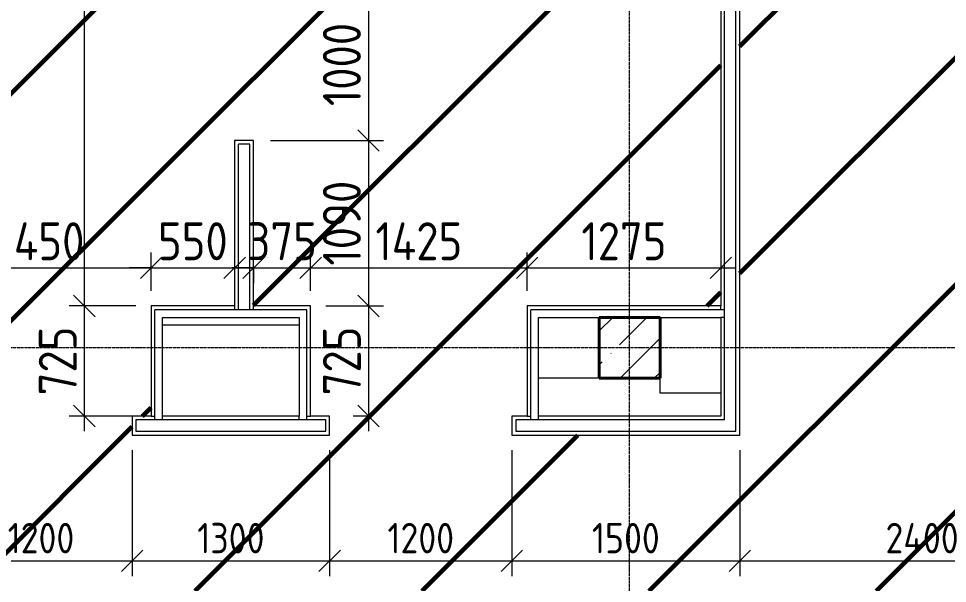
# Model space of a CAD drawing. Header units: millimetres. Extents: x -56773 to 323062, y -262288 to 76460.
# Drawn here: x 29787 to 35901, y -96096 to -92377 of the extents above; entities that cross this region are included whole.
import ezdxf

# ---------------------------------------------------------------- set-up
doc = ezdxf.new("R2010")
doc.units = ezdxf.units.MM
doc.linetypes.add('ADSK_Линия сетки', pattern=[25, 20, -2.5, 0, -2.5])
for name, color, linetype, lineweight in [('1.1)Стяжка керамзит  2 этаж', 5, 'Continuous', 60), ('Несущие колонны', 7, 'Continuous', 18), ('Оси', 7, 'Continuous', 9), ('Перекрытие', 7, 'Continuous', 18), ('Размеры', 7, 'Continuous', 9), ('Стены внутренние', 7, 'Continuous', 18), ('Стены штриховка', 7, 'Continuous', 9)]:
    doc.layers.add(name, color=color, linetype=linetype, lineweight=lineweight)
doc.styles.add('GOST Common_2', font='', dxfattribs={"width": 0.9, "height": 250})
doc.styles.add('GOST Common_3', font='', dxfattribs={"width": 0.9, "height": 200})
doc.styles.get('GOST Common_2').set_extended_font_data('GOST Common')
doc.styles.get('GOST Common_3').set_extended_font_data('GOST Common')
doc.dimstyles.new('ADSK_Основной_2_0_2', dxfattribs={"dimscale": 304.8, "dimtxt": 201.142999, "dimasz": 0.463911, "dimexe": 0.328084, "dimexo": 0.328084, "dimgap": 0.164042, "dimtad": 1, "dimdec": 3, "dimrnd": 0.001, "dimdsep": 46, "dimtxsty": 'GOST Common_3', "dimblk1": 'OBLIQUE', "dimblk2": 'OBLIQUE', "dimsah": 1, "dimcen": 0.09, "dimdle": 0.328084, "dimazin": 2, "dimtfac": 1, "dimtdec": 4, "dimtix": 1, "dimtmove": 0, "dimatfit": 3, "dimfxl": 1, "dimtvp": 1, "dimtolj": 1, "dimtzin": 0, "dimlwd": 20, "dimlwe": 20, "dimarcsym": 2})
doc.dimstyles.new('ADSK_Основной_2_0_3', dxfattribs={"dimscale": 304.8, "dimtxt": 201.142999, "dimasz": 0.463911, "dimexe": 0.328084, "dimexo": 0.328084, "dimgap": 0.164042, "dimtad": 1, "dimdec": 3, "dimrnd": 0.001, "dimdsep": 46, "dimtxsty": 'GOST Common_2', "dimblk1": 'OBLIQUE', "dimblk2": 'OBLIQUE', "dimsah": 1, "dimcen": 0.09, "dimdle": 0.328084, "dimazin": 2, "dimtfac": 1, "dimtdec": 4, "dimtix": 1, "dimtmove": 0, "dimatfit": 3, "dimfxl": 1, "dimtvp": 1, "dimtolj": 1, "dimtzin": 0, "dimlwd": 20, "dimlwe": 20, "dimarcsym": 2})

# ---------------------------------------------------------------- blocks, each defined once
blk = doc.blocks.new('ADSK_КолоннаЖБ_Прямоугольная - 400x400 мм-1807143-Кладочный план 2-го этаж')
at = {"layer": 'Несущие колонны', "lineweight": 40}
for p, q in [((-200, 200), (200, 200)), ((-200, -200), (-200, 200)), ((200, 200), (200, -200)), ((200, -200), (-200, -200))]:
    blk.add_line(p, q, dxfattribs=at)
blk = doc.blocks.new('_Oblique')
at = {"color": 0, "linetype": 'ByBlock', "lineweight": -2}
blk.add_line((-0.5, -0.5), (0.5, 0.5), dxfattribs=at)
blk = doc.blocks.new('*D4799')
at = {"layer": 'Defpoints', "color": 0, "transparency": 16777216}
for p in [(29334.4, -95119.1), (30534.4, -95119.1), (30534.4, -95947.8)]:
    blk.add_point(p, dxfattribs=at)
at = {"layer": 'Размеры', "color": 0, "lineweight": 20, "transparency": 16777216}
for p, q in [((29334.4, -95219.1), (29334.4, -96047.8)), ((30534.4, -95219.1), (30534.4, -96047.8)), ((29234.4, -95947.8), (30634.4, -95947.8))]:
    blk.add_line(p, q, dxfattribs=at)
at = {"layer": 'Размеры', "color": 0, "lineweight": 20, "transparency": 16777216, "xscale": 141.4, "yscale": 141.4, "zscale": 141.4, "rotation": 180}
blk.add_blockref('_Oblique', (29334.4, -95947.8), dxfattribs=at)
at = {"layer": 'Размеры', "color": 0, "lineweight": 20, "transparency": 16777216, "xscale": 141.4, "yscale": 141.4, "zscale": 141.4}
blk.add_blockref('_Oblique', (30534.4, -95947.8), dxfattribs=at)
at = {"layer": 'Размеры', "color": 0, "lineweight": 9, "transparency": 16777216, "insert": (29934.4, -95797.8), "char_height": 200, "width": 560.473, "attachment_point": 5, "style": 'GOST Common_3'}
blk.add_mtext('\\A1;1200', dxfattribs=at)
blk = doc.blocks.new('*D4800')
at = {"layer": 'Defpoints', "color": 0, "transparency": 16777216}
for p in [(30534.4, -95119.1), (31834.4, -95119.1), (31834.4, -95947.8)]:
    blk.add_point(p, dxfattribs=at)
at = {"layer": 'Размеры', "color": 0, "lineweight": 20, "transparency": 16777216}
for p, q in [((30534.4, -95219.1), (30534.4, -96047.8)), ((31834.4, -95219.1), (31834.4, -96047.8)), ((30434.4, -95947.8), (31934.4, -95947.8))]:
    blk.add_line(p, q, dxfattribs=at)
at = {"layer": 'Размеры', "color": 0, "lineweight": 20, "transparency": 16777216, "xscale": 141.4, "yscale": 141.4, "zscale": 141.4, "rotation": 180}
blk.add_blockref('_Oblique', (30534.4, -95947.8), dxfattribs=at)
at = {"layer": 'Размеры', "color": 0, "lineweight": 20, "transparency": 16777216, "xscale": 141.4, "yscale": 141.4, "zscale": 141.4}
blk.add_blockref('_Oblique', (31834.4, -95947.8), dxfattribs=at)
at = {"layer": 'Размеры', "color": 0, "lineweight": 9, "transparency": 16777216, "insert": (31184.4, -95797.8), "char_height": 200, "width": 560.473, "attachment_point": 5, "style": 'GOST Common_3'}
blk.add_mtext('\\A1;1300', dxfattribs=at)
blk = doc.blocks.new('*D4801')
at = {"layer": 'Defpoints', "color": 0, "transparency": 16777216}
for p in [(31834.4, -95119.1), (33034.4, -95119.1), (33034.4, -95947.8)]:
    blk.add_point(p, dxfattribs=at)
at = {"layer": 'Размеры', "color": 0, "lineweight": 20, "transparency": 16777216}
for p, q in [((31834.4, -95219.1), (31834.4, -96047.8)), ((33034.4, -95219.1), (33034.4, -96047.8)), ((31734.4, -95947.8), (33134.4, -95947.8))]:
    blk.add_line(p, q, dxfattribs=at)
at = {"layer": 'Размеры', "color": 0, "lineweight": 20, "transparency": 16777216, "xscale": 141.4, "yscale": 141.4, "zscale": 141.4, "rotation": 180}
blk.add_blockref('_Oblique', (31834.4, -95947.8), dxfattribs=at)
at = {"layer": 'Размеры', "color": 0, "lineweight": 20, "transparency": 16777216, "xscale": 141.4, "yscale": 141.4, "zscale": 141.4}
blk.add_blockref('_Oblique', (33034.4, -95947.8), dxfattribs=at)
at = {"layer": 'Размеры', "color": 0, "lineweight": 9, "transparency": 16777216, "insert": (32434.4, -95797.8), "char_height": 200, "width": 560.473, "attachment_point": 5, "style": 'GOST Common_3'}
blk.add_mtext('\\A1;1200', dxfattribs=at)
blk = doc.blocks.new('*D4802')
at = {"layer": 'Defpoints', "color": 0, "transparency": 16777216}
for p in [(33034.4, -95119.1), (34534.4, -95119.1), (34534.4, -95947.8)]:
    blk.add_point(p, dxfattribs=at)
at = {"layer": 'Размеры', "color": 0, "lineweight": 20, "transparency": 16777216}
for p, q in [((33034.4, -95219.1), (33034.4, -96047.8)), ((34534.4, -95219.1), (34534.4, -96047.8)), ((32934.4, -95947.8), (34634.4, -95947.8))]:
    blk.add_line(p, q, dxfattribs=at)
at = {"layer": 'Размеры', "color": 0, "lineweight": 20, "transparency": 16777216, "xscale": 141.4, "yscale": 141.4, "zscale": 141.4, "rotation": 180}
blk.add_blockref('_Oblique', (33034.4, -95947.8), dxfattribs=at)
at = {"layer": 'Размеры', "color": 0, "lineweight": 20, "transparency": 16777216, "xscale": 141.4, "yscale": 141.4, "zscale": 141.4}
blk.add_blockref('_Oblique', (34534.4, -95947.8), dxfattribs=at)
at = {"layer": 'Размеры', "color": 0, "lineweight": 9, "transparency": 16777216, "insert": (33784.4, -95797.8), "char_height": 200, "width": 560.473, "attachment_point": 5, "style": 'GOST Common_3'}
blk.add_mtext('\\A1;1500', dxfattribs=at)
blk = doc.blocks.new('*D4803')
at = {"layer": 'Defpoints', "color": 0, "transparency": 16777216}
for p in [(34534.4, -95119.1), (36934.4, -95344.1), (36934.4, -95947.8)]:
    blk.add_point(p, dxfattribs=at)
at = {"layer": 'Размеры', "color": 0, "lineweight": 20, "transparency": 16777216}
for p, q in [((34534.4, -95219.1), (34534.4, -96047.8)), ((36934.4, -95444.1), (36934.4, -96047.8)), ((34434.4, -95947.8), (37034.4, -95947.8))]:
    blk.add_line(p, q, dxfattribs=at)
at = {"layer": 'Размеры', "color": 0, "lineweight": 20, "transparency": 16777216, "xscale": 141.4, "yscale": 141.4, "zscale": 141.4, "rotation": 180}
blk.add_blockref('_Oblique', (34534.4, -95947.8), dxfattribs=at)
at = {"layer": 'Размеры', "color": 0, "lineweight": 20, "transparency": 16777216, "xscale": 141.4, "yscale": 141.4, "zscale": 141.4}
blk.add_blockref('_Oblique', (36934.4, -95947.8), dxfattribs=at)
at = {"layer": 'Размеры', "color": 0, "lineweight": 9, "transparency": 16777216, "insert": (35734.4, -95797.8), "char_height": 200, "width": 625.93, "attachment_point": 5, "style": 'GOST Common_3'}
blk.add_mtext('\\A1;2400', dxfattribs=at)
blk = doc.blocks.new('*D4959')
at = {"layer": 'Defpoints', "color": 0, "transparency": 16777216}
for p in [(30659.4, -94018.1), (29209.4, -94269.1), (30659.4, -94269.1)]:
    blk.add_point(p, dxfattribs=at)
at = {"layer": 'Размеры', "color": 0, "lineweight": 20, "transparency": 16777216}
for p, q in [((29209.4, -94169.1), (29209.4, -93918.1)), ((30659.4, -94169.1), (30659.4, -93918.1)), ((29109.4, -94018.1), (30759.4, -94018.1))]:
    blk.add_line(p, q, dxfattribs=at)
at = {"layer": 'Размеры', "color": 0, "lineweight": 20, "transparency": 16777216, "xscale": 141.4, "yscale": 141.4, "zscale": 141.4, "rotation": 180}
blk.add_blockref('_Oblique', (29209.4, -94018.1), dxfattribs=at)
at = {"layer": 'Размеры', "color": 0, "lineweight": 20, "transparency": 16777216, "xscale": 141.4, "yscale": 141.4, "zscale": 141.4}
blk.add_blockref('_Oblique', (30659.4, -94018.1), dxfattribs=at)
at = {"layer": 'Размеры', "color": 0, "lineweight": 9, "transparency": 16777216, "insert": (29934.4, -93843.1), "char_height": 250, "width": 580.928, "attachment_point": 5, "style": 'GOST Common_2'}
blk.add_mtext('\\A1;1450', dxfattribs=at)
blk = doc.blocks.new('*D4960')
at = {"layer": 'Defpoints', "color": 0, "transparency": 16777216}
for p in [(31209.4, -93918.1), (31209.4, -94018.1), (30659.4, -94269.1)]:
    blk.add_point(p, dxfattribs=at)
at = {"layer": 'Размеры', "color": 0, "lineweight": 20, "transparency": 16777216}
for p, q in [((30659.4, -94169.1), (30659.4, -93918.1)), ((30659.4, -94018.1), (30518, -94018.1)), ((30659.4, -94018.1), (31209.4, -94018.1)), ((31209.4, -94018.1), (31209.4, -94118.1)), ((31209.4, -94018.1), (31350.8, -94018.1))]:
    blk.add_line(p, q, dxfattribs=at)
at = {"layer": 'Размеры', "color": 0, "lineweight": 20, "transparency": 16777216, "xscale": 141.4, "yscale": 141.4, "zscale": 141.4}
blk.add_blockref('_Oblique', (30659.4, -94018.1), dxfattribs=at)
at = {"layer": 'Размеры', "color": 0, "lineweight": 20, "transparency": 16777216, "xscale": 141.4, "yscale": 141.4, "zscale": 141.4, "rotation": 180}
blk.add_blockref('_Oblique', (31209.4, -94018.1), dxfattribs=at)
at = {"layer": 'Размеры', "color": 0, "lineweight": 9, "transparency": 16777216, "insert": (30934.4, -93843.1), "char_height": 250, "width": 454.106, "attachment_point": 5, "style": 'GOST Common_2'}
blk.add_mtext('\\A1;550', dxfattribs=at)
blk = doc.blocks.new('*D4961')
at = {"layer": 'Defpoints', "color": 0, "transparency": 16777216}
for p in [(31334.4, -93918.1), (31709.4, -94018.1), (31709.4, -94269.1)]:
    blk.add_point(p, dxfattribs=at)
at = {"layer": 'Размеры', "color": 0, "lineweight": 20, "transparency": 16777216}
for p, q in [((31709.4, -94169.1), (31709.4, -93918.1)), ((31334.4, -94018.1), (31193, -94018.1)), ((31334.4, -94018.1), (31334.4, -94118.1)), ((31334.4, -94018.1), (31709.4, -94018.1)), ((31709.4, -94018.1), (31850.8, -94018.1))]:
    blk.add_line(p, q, dxfattribs=at)
at = {"layer": 'Размеры', "color": 0, "lineweight": 20, "transparency": 16777216, "xscale": 141.4, "yscale": 141.4, "zscale": 141.4}
blk.add_blockref('_Oblique', (31334.4, -94018.1), dxfattribs=at)
at = {"layer": 'Размеры', "color": 0, "lineweight": 20, "transparency": 16777216, "xscale": 141.4, "yscale": 141.4, "zscale": 141.4, "rotation": 180}
blk.add_blockref('_Oblique', (31709.4, -94018.1), dxfattribs=at)
at = {"layer": 'Размеры', "color": 0, "lineweight": 9, "transparency": 16777216, "insert": (31521.9, -93843.1), "char_height": 250, "width": 454.106, "attachment_point": 5, "style": 'GOST Common_2'}
blk.add_mtext('\\A1;375', dxfattribs=at)
blk = doc.blocks.new('*D4962')
at = {"layer": 'Defpoints', "color": 0, "transparency": 16777216}
for p in [(33134.4, -94018.1), (31709.4, -94269.1), (33134.4, -94269.1)]:
    blk.add_point(p, dxfattribs=at)
at = {"layer": 'Размеры', "color": 0, "lineweight": 20, "transparency": 16777216}
for p, q in [((31709.4, -94169.1), (31709.4, -93918.1)), ((33134.4, -94169.1), (33134.4, -93918.1)), ((31609.4, -94018.1), (33234.4, -94018.1))]:
    blk.add_line(p, q, dxfattribs=at)
at = {"layer": 'Размеры', "color": 0, "lineweight": 20, "transparency": 16777216, "xscale": 141.4, "yscale": 141.4, "zscale": 141.4, "rotation": 180}
blk.add_blockref('_Oblique', (31709.4, -94018.1), dxfattribs=at)
at = {"layer": 'Размеры', "color": 0, "lineweight": 20, "transparency": 16777216, "xscale": 141.4, "yscale": 141.4, "zscale": 141.4}
blk.add_blockref('_Oblique', (33134.4, -94018.1), dxfattribs=at)
at = {"layer": 'Размеры', "color": 0, "lineweight": 9, "transparency": 16777216, "insert": (32421.9, -93843.1), "char_height": 250, "width": 580.928, "attachment_point": 5, "style": 'GOST Common_2'}
blk.add_mtext('\\A1;1425', dxfattribs=at)
blk = doc.blocks.new('*D4963')
at = {"layer": 'Defpoints', "color": 0, "transparency": 16777216}
for p in [(34409.4, -93918.1), (34409.4, -94018.1), (33134.4, -94269.1)]:
    blk.add_point(p, dxfattribs=at)
at = {"layer": 'Размеры', "color": 0, "lineweight": 20, "transparency": 16777216}
for p, q in [((33134.4, -94169.1), (33134.4, -93918.1)), ((33034.4, -94018.1), (34509.4, -94018.1)), ((34409.4, -94018.1), (34409.4, -94118.1))]:
    blk.add_line(p, q, dxfattribs=at)
at = {"layer": 'Размеры', "color": 0, "lineweight": 20, "transparency": 16777216, "xscale": 141.4, "yscale": 141.4, "zscale": 141.4, "rotation": 180}
blk.add_blockref('_Oblique', (33134.4, -94018.1), dxfattribs=at)
at = {"layer": 'Размеры', "color": 0, "lineweight": 20, "transparency": 16777216, "xscale": 141.4, "yscale": 141.4, "zscale": 141.4}
blk.add_blockref('_Oblique', (34409.4, -94018.1), dxfattribs=at)
at = {"layer": 'Размеры', "color": 0, "lineweight": 9, "transparency": 16777216, "insert": (33771.9, -93843.1), "char_height": 250, "width": 560.473, "attachment_point": 5, "style": 'GOST Common_2'}
blk.add_mtext('\\A1;1275', dxfattribs=at)
blk = doc.blocks.new('*D4972')
at = {"layer": 'Defpoints', "color": 0, "transparency": 16777216}
for p in [(30220, -94269.1), (30659.4, -94269.1), (30734.4, -94994.1)]:
    blk.add_point(p, dxfattribs=at)
at = {"layer": 'Размеры', "color": 0, "lineweight": 20, "transparency": 16777216}
for p, q in [((30220, -95094.1), (30220, -94169.1)), ((30559.4, -94269.1), (30120, -94269.1)), ((30634.4, -94994.1), (30120, -94994.1))]:
    blk.add_line(p, q, dxfattribs=at)
at = {"layer": 'Размеры', "color": 0, "lineweight": 20, "transparency": 16777216, "xscale": 141.4, "yscale": 141.4, "zscale": 141.4}
for p, rotation in [((30220, -94269.1), 90), ((30220, -94994.1), 270)]:
    blk.add_blockref('_Oblique', p, dxfattribs=dict(at, rotation=rotation))
at = {"layer": 'Размеры', "color": 0, "lineweight": 9, "transparency": 16777216, "insert": (30045, -94631.6), "char_height": 250, "width": 454.106, "attachment_point": 5, "rotation": 90, "style": 'GOST Common_2'}
blk.add_mtext('\\A1;725', dxfattribs=at)
blk = doc.blocks.new('*D4973')
at = {"layer": 'Defpoints', "color": 0, "transparency": 16777216}
for p in [(30120, -88594.1), (30220, -88594.1), (30659.4, -94269.1)]:
    blk.add_point(p, dxfattribs=at)
at = {"layer": 'Размеры', "color": 0, "lineweight": 20, "transparency": 16777216}
for p, q in [((30220, -94369.1), (30220, -88494.1)), ((30220, -88594.1), (30320, -88594.1)), ((30559.4, -94269.1), (30120, -94269.1))]:
    blk.add_line(p, q, dxfattribs=at)
at = {"layer": 'Размеры', "color": 0, "lineweight": 20, "transparency": 16777216, "xscale": 141.4, "yscale": 141.4, "zscale": 141.4}
for p, rotation in [((30220, -88594.1), 90), ((30220, -94269.1), 270)]:
    blk.add_blockref('_Oblique', p, dxfattribs=dict(at, rotation=rotation))
at = {"layer": 'Размеры', "color": 0, "lineweight": 9, "transparency": 16777216, "insert": (30045, -91431.6), "char_height": 250, "width": 605.475, "attachment_point": 5, "rotation": 90, "style": 'GOST Common_2'}
blk.add_mtext('\\A1;5675', dxfattribs=at)
blk = doc.blocks.new('*D4978')
at = {"layer": 'Defpoints', "color": 0, "transparency": 16777216}
for p in [(31344.4, -92179.1), (31344.4, -93179.1), (32090.1, -93179.1)]:
    blk.add_point(p, dxfattribs=at)
at = {"layer": 'Размеры', "color": 0, "lineweight": 20, "transparency": 16777216}
for p, q in [((32090.1, -92079.1), (32090.1, -93279.1)), ((31444.4, -92179.1), (32190.1, -92179.1)), ((31444.4, -93179.1), (32190.1, -93179.1))]:
    blk.add_line(p, q, dxfattribs=at)
at = {"layer": 'Размеры', "color": 0, "lineweight": 20, "transparency": 16777216, "xscale": 141.4, "yscale": 141.4, "zscale": 141.4}
for p, rotation in [((32090.1, -92179.1), 90), ((32090.1, -93179.1), 270)]:
    blk.add_blockref('_Oblique', p, dxfattribs=dict(at, rotation=rotation))
at = {"layer": 'Размеры', "color": 0, "lineweight": 9, "transparency": 16777216, "insert": (31915.1, -92679.1), "char_height": 250, "width": 560.473, "attachment_point": 5, "rotation": 90, "style": 'GOST Common_2'}
blk.add_mtext('\\A1;1000', dxfattribs=at)
blk = doc.blocks.new('*D4979')
at = {"layer": 'Defpoints', "color": 0, "transparency": 16777216}
for p in [(31344.4, -93179.1), (31709.4, -94269.1), (32090.1, -94269.1)]:
    blk.add_point(p, dxfattribs=at)
at = {"layer": 'Размеры', "color": 0, "lineweight": 20, "transparency": 16777216}
for p, q in [((32090.1, -93079.1), (32090.1, -94369.1)), ((31444.4, -93179.1), (32190.1, -93179.1)), ((31809.4, -94269.1), (32190.1, -94269.1))]:
    blk.add_line(p, q, dxfattribs=at)
at = {"layer": 'Размеры', "color": 0, "lineweight": 20, "transparency": 16777216, "xscale": 141.4, "yscale": 141.4, "zscale": 141.4}
for p, rotation in [((32090.1, -93179.1), 90), ((32090.1, -94269.1), 270)]:
    blk.add_blockref('_Oblique', p, dxfattribs=dict(at, rotation=rotation))
at = {"layer": 'Размеры', "color": 0, "lineweight": 9, "transparency": 16777216, "insert": (31915.1, -93724.1), "char_height": 250, "width": 560.473, "attachment_point": 5, "rotation": 90, "style": 'GOST Common_2'}
blk.add_mtext('\\A1;1090', dxfattribs=at)
blk = doc.blocks.new('*D4980')
at = {"layer": 'Defpoints', "color": 0, "transparency": 16777216}
for p in [(31709.4, -94269.1), (32090.1, -94994.1), (32190.1, -94994.1)]:
    blk.add_point(p, dxfattribs=at)
at = {"layer": 'Размеры', "color": 0, "lineweight": 20, "transparency": 16777216}
for p, q in [((32090.1, -94169.1), (32090.1, -95094.1)), ((31809.4, -94269.1), (32190.1, -94269.1)), ((32090.1, -94994.1), (31990.1, -94994.1))]:
    blk.add_line(p, q, dxfattribs=at)
at = {"layer": 'Размеры', "color": 0, "lineweight": 20, "transparency": 16777216, "xscale": 141.4, "yscale": 141.4, "zscale": 141.4}
for p, rotation in [((32090.1, -94269.1), 90), ((32090.1, -94994.1), 270)]:
    blk.add_blockref('_Oblique', p, dxfattribs=dict(at, rotation=rotation))
at = {"layer": 'Размеры', "color": 0, "lineweight": 9, "transparency": 16777216, "insert": (31915.1, -94631.6), "char_height": 250, "width": 454.106, "attachment_point": 5, "rotation": 90, "style": 'GOST Common_2'}
blk.add_mtext('\\A1;725', dxfattribs=at)

msp = doc.modelspace()

# ---------------------------------------------------------------- hatches: boundary and pattern name
at = {"layer": '1.1)Стяжка керамзит  2 этаж', "transparency": 33554687}
h = msp.add_hatch(dxfattribs=at)
h.set_pattern_fill('ANSI31', color=5, scale=333)
h.paths.add_polyline_path([(34409.3615, -88594.0666), (34009.3615, -88594.0666), (34009.3615, -88744.0666), (33609.3615, -88744.0666), (33609.3615, -88594.0666), (32903.5498, -88594.0666), (32903.5498, -96144.5668), (41383.1934, -96144.5668), (41383.1934, -95344.0666), (41109.3615, -95344.0666), (41109.3615, -95219.0666), (41383.1934, -95219.0666), (41383.1934, -92844.0666), (39734.3615, -92844.0666), (39734.3615, -94344.0666), (40009.3615, -94344.0666), (40034.3615, -94344.0666), (40034.3615, -95219.0666), (40209.3615, -95219.0666), (40209.3615, -95344.0666), (36934.3615, -95344.0666), (36934.3615, -95094.0666), (37059.3615, -95094.0666), (37059.3615, -95219.0666), (39334.3615, -95219.0666), (39334.3615, -93019.0666), (37059.3615, -93019.0666), (37059.3615, -93894.0666), (36934.3615, -93894.0666), (36934.3615, -92694.0666), (37059.3615, -92694.0666), (37059.3615, -92719.0666), (39259.3615, -92719.0666), (39259.3615, -92544.0666), (39384.3615, -92544.0666), (39384.3615, -92719.0666), (41383.1934, -92719.0666), (41383.1934, -91444.0666), (39384.3615, -91444.0666), (39384.3615, -91644.0666), (39259.3615, -91644.0666), (39259.3615, -91444.0666), (38284.3615, -91444.0666), (38284.3615, -91269.0666), (37059.3615, -91269.0666), (37059.3615, -91794.0666), (36934.3615, -91794.0666), (36934.3615, -89869.0666), (37059.3615, -89869.0666), (37059.3615, -91144.0666), (40009.3615, -91144.0666), (40009.3615, -90944.0666), (40059.3615, -90944.0666), (40059.3615, -91144.0666), (41383.1934, -91144.0666), (41383.1934, -89944.0666), (40059.3615, -89944.0666), (40059.3615, -90204.0666), (40009.3615, -90204.0666), (40009.3615, -89794.0666), (40059.3615, -89794.0666), (40059.3615, -89894.0666), (41383.1934, -89894.0666), (41383.1934, -88594.0666), (40059.3615, -88594.0666), (40059.3615, -89054.0666), (40009.3615, -89054.0666), (40009.3615, -88744.0666), (39609.3615, -88744.0666), (39609.3615, -88594.0666), (37059.3615, -88594.0666), (37059.3615, -88969.0666), (36934.3615, -88969.0666), (36934.3615, -88594.0666), (34534.3615, -88594.0666), (34534.3615, -95119.0666), (33034.3615, -95119.0666), (33034.3615, -94994.0666), (33134.3615, -94994.0666), (33134.3615, -94269.0666), (34409.3615, -94269.0666)])
h.paths.add_polyline_path([(41734.3615, -89944.0666), (41383.1934, -89944.0666), (41383.1934, -91144.0666), (41734.3615, -91144.0666)])
h.paths.add_polyline_path([(41734.3615, -88594.0666), (41383.1934, -88594.0666), (41383.1934, -89894.0666), (41734.3615, -89894.0666)])
h.paths.add_polyline_path([(41734.3615, -92844.0666), (41383.1934, -92844.0666), (41383.1934, -95219.0666), (41734.3615, -95219.0666)])
h.paths.add_polyline_path([(41734.3615, -91444.0666), (41383.1934, -91444.0666), (41383.1934, -92719.0666), (41734.3615, -92719.0666)])
h.paths.add_polyline_path([(27884.3615, -88744.0666), (27609.3615, -88744.0666), (27609.3615, -88594.0666), (27009.3615, -88594.0666), (25359.3615, -88594.0666), (24784.3615, -88594.0666), (24784.3615, -94269.0666), (25084.3615, -94269.0666), (25084.3615, -94994.0666), (25209.3615, -94994.0666), (25209.3615, -95119.0666), (24534.3615, -95119.0666), (24534.3615, -94994.0666), (24659.3615, -94994.0666), (24659.3615, -88594.0666), (24423.9062, -88594.0666), (24423.9062, -96144.5668), (32903.5498, -96144.5668), (32903.5498, -88594.0666), (31334.3615, -88594.0666), (31334.3615, -92179.0666), (31209.3615, -92179.0666), (31209.3615, -88594.0666), (30209.3615, -88594.0666), (28559.3615, -88594.0666), (28009.3615, -88594.0666), (28009.3615, -88744.0666), (28009.3615, -92179.0666), (27884.3615, -92179.0666)])
h.paths.add_polyline_path([(27884.3615, -93179.0666), (28009.3615, -93179.0666), (28009.3615, -94269.0666), (29209.3615, -94269.0666), (29209.3615, -94994.0666), (29334.3615, -94994.0666), (29334.3615, -95119.0666), (27934.3615, -95119.0666), (27934.3615, -95719.0666), (27809.3615, -95719.0666), (27809.3615, -95119.0666), (26409.3615, -95119.0666), (26409.3615, -94994.0666), (26534.3615, -94994.0666), (26534.3615, -94269.0666), (27884.3615, -94269.0666)], flags=16)
h.paths.add_polyline_path([(27909.3615, -93204.0666), (27984.3615, -93204.0666), (27984.3615, -94294.0666), (27909.3615, -94294.0666)], flags=0)
h.paths.add_polyline_path([(28509.3615, -94344.0666), (28509.3615, -94844.0666), (28009.3615, -94844.0666), (28009.3615, -94744.0666), (27609.3615, -94744.0666), (27609.3615, -94344.0666)], flags=0)
h.paths.add_polyline_path([(27609.3615, -94344.0666), (28009.3615, -94344.0666), (28009.3615, -94744.0666), (27609.3615, -94744.0666)], flags=0)
h.paths.add_polyline_path([(26434.3615, -95019.0666), (29309.3615, -95019.0666), (29309.3615, -95094.0666), (26434.3615, -95094.0666)], flags=0)
h.paths.add_polyline_path([(27834.3615, -95144.0666), (27909.3615, -95144.0666), (27909.3615, -95694.0666), (27834.3615, -95694.0666)], flags=0)
h.paths.add_polyline_path([(30659.3615, -94269.0666), (31209.3615, -94269.0666), (31209.3615, -93179.0666), (31334.3615, -93179.0666), (31334.3615, -94269.0666), (31709.3615, -94269.0666), (31709.3615, -94994.0666), (31834.3615, -94994.0666), (31834.3615, -95119.0666), (30534.3615, -95119.0666), (30534.3615, -94994.0666), (30659.3615, -94994.0666)], flags=16)
h.paths.add_polyline_path([(30684.3615, -94294.0666), (31234.3615, -94294.0666), (31234.3615, -93204.0666), (31309.3615, -93204.0666), (31309.3615, -94294.0666), (31684.3615, -94294.0666), (31684.3615, -95019.0666), (31809.3615, -95019.0666), (31809.3615, -95094.0666), (30559.3615, -95094.0666), (30559.3615, -95019.0666), (30684.3615, -95019.0666)], flags=0)
h.paths.add_polyline_path([(30734.3615, -94344.0666), (31634.3615, -94344.0666), (31634.3615, -94994.0666), (30734.3615, -94994.0666)], flags=0)
at = {"layer": 'Несущие колонны', "lineweight": 9}
h = msp.add_hatch(dxfattribs=at)
h.set_pattern_fill('FP_1', color=256, style=0, pattern_type=2)
h.set_pattern_definition([(45, (9.36, -97949.04), (-224.5064, 224.5064), []), (45, (233.87, -97949.04), (-224.5064, 224.5064), [396.875, -79.375, 3.353, -76.022])])
h.paths.add_polyline_path([(33885.653, -94744.0666), (34009.3615, -94744.0666), (34009.3615, -94344.0666), (33609.3615, -94344.0666), (33609.3615, -94744.0666)])

# ---------------------------------------------------------------- linework, layer by layer
for p, q in [((34009.3615, -94344.0666), (33609.3615, -94344.0666)), ((33609.3615, -94344.0666), (33609.3615, -94744.0666)), ((34009.3615, -94744.0666), (34009.3615, -94344.0666)), ((33609.3615, -94744.0666), (34009.3615, -94744.0666))]:
    msp.add_line(p, q, dxfattribs=at)
at = {"layer": 'Оси', "linetype": 'ADSK_Линия сетки', "lineweight": 5}
for p, q in [((33809.3615, -108922.9178), (33809.3615, -87921.5904)), ((62525.08, -94544.0666), (-25230.7352, -94544.0666))]:
    msp.add_line(p, q, dxfattribs=at)
at = {"layer": 'Перекрытие'}
for p, q in [((30734.3615, -94394.0666), (31634.3615, -94394.0666)), ((33609.3615, -94744.0666), (33209.3615, -94744.0666)), ((34009.3615, -94844.0666), (34009.3615, -94744.0666)), ((34409.3615, -94844.0666), (34009.3615, -94844.0666))]:
    msp.add_line(p, q, dxfattribs=at)
at = {"layer": 'Стены внутренние', "lineweight": 5}
for p, q in [((34409.3615, -88594.0666), (34409.3615, -94269.0666)), ((34534.3615, -95119.0666), (34534.3615, -88594.0666)), ((31209.3615, -93179.0666), (31209.3615, -94269.0666)), ((31334.3615, -93179.0666), (31209.3615, -93179.0666)), ((31334.3615, -94269.0666), (31334.3615, -93179.0666)), ((30659.3615, -94269.0666), (30659.3615, -94994.0666)), ((31209.3615, -94269.0666), (30659.3615, -94269.0666)), ((31709.3615, -94269.0666), (31334.3615, -94269.0666)), ((31709.3615, -94994.0666), (31709.3615, -94269.0666)), ((33134.3615, -94269.0666), (33134.3615, -94994.0666)), ((34409.3615, -94269.0666), (33134.3615, -94269.0666)), ((30734.3615, -94994.0666), (30734.3615, -94344.0666)), ((30734.3615, -94344.0666), (31634.3615, -94344.0666)), ((31634.3615, -94344.0666), (31634.3615, -94994.0666)), ((33209.3615, -94994.0666), (33209.3615, -94344.0666)), ((33209.3615, -94344.0666), (34409.3615, -94344.0666)), ((34409.3615, -94344.0666), (34409.3615, -94994.0666)), ((30659.3615, -94994.0666), (30534.3615, -94994.0666)), ((30534.3615, -94994.0666), (30534.3615, -95119.0666)), ((31634.3615, -94994.0666), (30734.3615, -94994.0666)), ((31834.3615, -94994.0666), (31709.3615, -94994.0666)), ((31834.3615, -95119.0666), (31834.3615, -94994.0666)), ((33134.3615, -94994.0666), (33034.3615, -94994.0666)), ((33034.3615, -94994.0666), (33034.3615, -95119.0666)), ((34409.3615, -94994.0666), (33209.3615, -94994.0666)), ((30534.3615, -95119.0666), (31834.3615, -95119.0666)), ((33034.3615, -95119.0666), (34534.3615, -95119.0666))]:
    msp.add_line(p, q, dxfattribs=at)
at = {"layer": 'Стены штриховка', "lineweight": 9}
for p, q in [((34434.3615, -95019.0666), (34434.3615, -88594.0666)), ((34509.3615, -95094.0666), (34509.3615, -88594.0666)), ((31309.3615, -93204.0666), (31234.3615, -93204.0666)), ((31234.3615, -94294.0666), (31234.3615, -93204.0666)), ((31309.3615, -94294.0666), (31309.3615, -93204.0666)), ((31209.3615, -94269.0666), (31209.3615, -94294.0666)), ((31334.3615, -94294.0666), (31334.3615, -94269.0666)), ((34409.3615, -94294.0666), (34409.3615, -94269.0666)), ((30684.3615, -95019.0666), (30684.3615, -94294.0666)), ((31684.3615, -94294.0666), (30684.3615, -94294.0666)), ((31684.3615, -95019.0666), (31684.3615, -94294.0666)), ((33159.3615, -95019.0666), (33159.3615, -94294.0666)), ((34434.3615, -94294.0666), (33159.3615, -94294.0666)), ((34434.3615, -94344.0666), (34409.3615, -94344.0666)), ((30659.3615, -94994.0666), (30684.3615, -94994.0666)), ((30734.3615, -95019.0666), (30734.3615, -94994.0666)), ((31634.3615, -95019.0666), (31634.3615, -94994.0666)), ((31684.3615, -94994.0666), (31709.3615, -94994.0666)), ((33134.3615, -94994.0666), (33159.3615, -94994.0666)), ((33209.3615, -95019.0666), (33209.3615, -94994.0666)), ((31809.3615, -95019.0666), (30559.3615, -95019.0666)), ((30559.3615, -95019.0666), (30559.3615, -95094.0666)), ((31809.3615, -95094.0666), (31809.3615, -95019.0666)), ((33059.3615, -95019.0666), (33059.3615, -95094.0666)), ((34434.3615, -95019.0666), (33059.3615, -95019.0666)), ((30559.3615, -95094.0666), (31809.3615, -95094.0666)), ((33059.3615, -95094.0666), (34509.3615, -95094.0666))]:
    msp.add_line(p, q, dxfattribs=at)

# ---------------------------------------------------------------- block references
at = {"layer": 'Несущие колонны', "lineweight": 40, "rotation": 89.9999999999999}
msp.add_blockref('ADSK_КолоннаЖБ_Прямоугольная - 400x400 мм-1807143-Кладочный план 2-го этаж', (33809.3615, -94544.0666), dxfattribs=at)

# ---------------------------------------------------------------- dimensions: what is measured, and where the dimension line sits
at = {"layer": 'Размеры', "lineweight": 9}
for base, p1, p2, override, picture, middle in [((30219.9794, -88594.0666), (30659.3615, -94269.0666), (30119.9945, -88594.0666), {"dimpost": '<>', "dimfxl": 5700.573806}, '*D4973', (30044.9794, -91431.5666)), ((32090.1262, -93179.0666), (31344.3615, -92179.0666), (31344.3615, -93179.0666), {"dimpost": '<>', "dimfxl": 1000}, '*D4978', (31915.1262, -92679.0666)), ((32090.1262, -94269.0666), (31344.3615, -93179.0666), (31709.3615, -94269.0666), {"dimpost": '<>', "dimfxl": 1149.489017}, '*D4979', (31915.1262, -93724.0666)), ((30219.9794, -94269.0666), (30734.3615, -94994.0666), (30659.3615, -94269.0666), {"dimpost": '<>', "dimfxl": 728.868987}, '*D4972', (30044.9794, -94631.5666)), ((32090.1262, -94994.0666), (31709.3615, -94269.0666), (32190.1111, -94994.0666), {"dimpost": '<>', "dimfxl": 869.911019}, '*D4980', (31915.1262, -94631.5666))]:
    dim = msp.add_linear_dim(base=base, p1=p1, p2=p2, angle=90, dimstyle='ADSK_Основной_2_0_3', override=override, dxfattribs=at)
    dim.commit()
    dim.dimension.update_dxf_attribs({"geometry": picture, "text_midpoint": middle})
for base, p1, p2, dimstyle, override, picture, middle in [((30659.3615, -94018.0641), (29209.3615, -94269.0666), (30659.3615, -94269.0666), 'ADSK_Основной_2_0_3', {"dimpost": '<>', "dimfxl": 1450}, '*D4959', (29934.3615, -93843.0641)), ((31209.3615, -94018.0641), (30659.3615, -94269.0666), (31209.3615, -93918.0792), 'ADSK_Основной_2_0_3', {"dimpost": '<>', "dimfxl": 652.450887}, '*D4960', (30934.3615, -93843.0641)), ((31709.3615, -94018.0641), (31334.3615, -93918.0792), (31709.3615, -94269.0666), 'ADSK_Основной_2_0_3', {"dimpost": '<>', "dimfxl": 513.631347}, '*D4961', (31521.8615, -93843.0641)), ((33134.3615, -94018.0641), (31709.3615, -94269.0666), (33134.3615, -94269.0666), 'ADSK_Основной_2_0_3', {"dimpost": '<>', "dimfxl": 1425}, '*D4962', (32421.8615, -93843.0641)), ((34409.3615, -94018.0641), (33134.3615, -94269.0666), (34409.3615, -93918.0792), 'ADSK_Основной_2_0_3', {"dimpost": '<>', "dimfxl": 1322.428509}, '*D4963', (33771.8615, -93843.0641)), ((30534.3615, -95947.7511), (29334.3615, -95119.0666), (30534.3615, -95119.0666), 'ADSK_Основной_2_0_2', {"dimpost": '<>', "dimfxl": 1200}, '*D4799', (29934.3615, -95797.7511)), ((31834.3615, -95947.7511), (30534.3615, -95119.0666), (31834.3615, -95119.0666), 'ADSK_Основной_2_0_2', {"dimpost": '<>', "dimfxl": 1300}, '*D4800', (31184.3615, -95797.7511)), ((33034.3615, -95947.7511), (31834.3615, -95119.0666), (33034.3615, -95119.0666), 'ADSK_Основной_2_0_2', {"dimpost": '<>', "dimfxl": 1200}, '*D4801', (32434.3615, -95797.7511)), ((34534.3615, -95947.7511), (33034.3615, -95119.0666), (34534.3615, -95119.0666), 'ADSK_Основной_2_0_2', {"dimpost": '<>', "dimfxl": 1500}, '*D4802', (33784.3615, -95797.7511)), ((36934.3615, -95947.7511), (34534.3615, -95119.0666), (36934.3615, -95344.0666), 'ADSK_Основной_2_0_2', {"dimpost": '<>', "dimfxl": 2410.523802}, '*D4803', (35734.3615, -95797.7511))]:
    dim = msp.add_linear_dim(base=base, p1=p1, p2=p2, dimstyle=dimstyle, override=override, dxfattribs=at)
    dim.commit()
    dim.dimension.update_dxf_attribs({"geometry": picture, "text_midpoint": middle})

doc.saveas('drawing.dxf')
